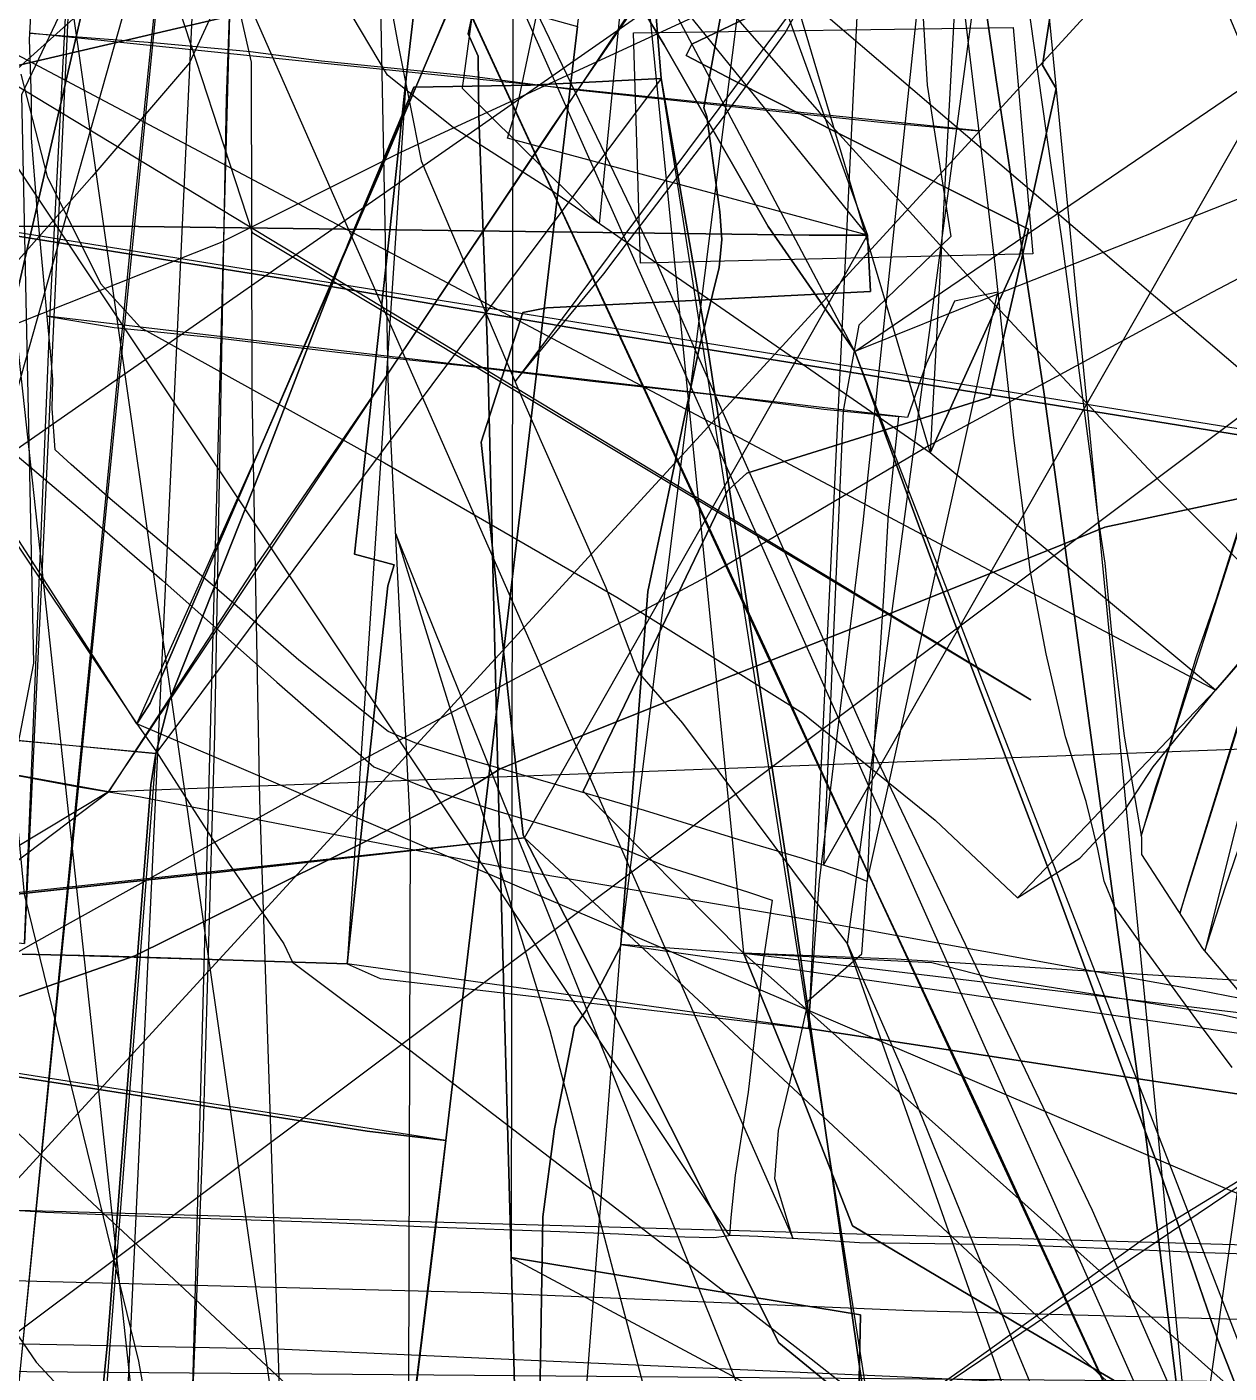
# Model space of a CAD drawing. Extents: x -6790 to 12600, y -1098 to 2171.
# Drawn here: x 516 to 570.3, y 414.8 to 475.7 of the extents above; entities that cross this region are included whole.
import ezdxf

# ---------------------------------------------------------------- set-up
doc = ezdxf.new("R2010")
doc.units = 0

msp = doc.modelspace()

# ---------------------------------------------------------------- linework, layer by layer
for points in [[(512.826, 603.156), (521.553, 590.679), (529.053, 580.282), (536.212, 570.021), (540.78, 563.816), (545.519, 557.237), (543.916, 548.885), (542.246, 538.965), (540.507, 527.783), (537.678, 511.965), (534.439, 493.693), (532.053, 479.307), (531.951, 476.614), (532.292, 459.194), (533.291, 439.451), (533.215, 414.421), (533.77, 381.466), (534.03, 365.156), (534.393, 340.483), (534.721, 307.918), (535.058, 282.576), (535.638, 276.341), (496.871, 633.345)], [(645.07, 623.544), (619.636, 624.856), (594.079, 626.046), (583.606, 617.125), (566.042, 608.419), (550.948, 600.617), (550.27, 598.214), (548.682, 589.741), (547.339, 582.902), (545.858, 574.093), (545.461, 571.986), (545.766, 569.339), (548.22, 553.029), (559.762, 473.276), (561.91, 459.181), (566.562, 425.185), (569.142, 404.274)], [(511.68, 617.552), (518.25, 605.561), (524.684, 593.61), (525.313, 592.748), (535.886, 578.261), (546.147, 563.961), (552.31, 555.811), (549.977, 544.363), (549.172, 540.414), (548.997, 539.557), (545.684, 523.44), (544.911, 519.466), (542.687, 508.031), (540.769, 498.165), (539.691, 492.622), (537.941, 484.626), (537.201, 481.243), (535.912, 475.354), (536.358, 474.342), (536.382, 471.633), (536.786, 461.128), (537.269, 441.404), (537.843, 420.058), (538.201, 406.722)], [(402.383, 300.312), (691.74, 615.583), (691.74, 615.583), (674.175, 597.931), (664.918, 584.615), (660.287, 575.584), (642.283, 550.749), (616.854, 523.63), (601.844, 505.542), (596.263, 500.852), (583.554, 494.052), (572.439, 489.643), (563.856, 485.985), (553.726, 479.654), (532.856, 469.993), (524.696, 465.912), (507.437, 459.065)], [(609.232, 67.739), (599.127, 614.126), (599.127, 614.126), (563.937, 558.686), (550.88, 538.296), (543.512, 527.466), (533.922, 511.905), (529.782, 506.158), (524.987, 498.379), (518.034, 477.455), (515.721, 472.594), (516.263, 446.923), (515.322, 441.984), (515.841, 436.473), (521.012, 415.377), (523.258, 402.75), (532.121, 376.816), (539.49, 355.173), (545.041, 343.698), (550.032, 329.285), (559.407, 309.975), (564.165, 296.774), (574.194, 279.889), (584.875, 254.888)], [(554.747, 407.086), (550.465, 436.78), (546.747, 461.042), (544.633, 473.335), (542.18, 503.481), (541.753, 508.792), (540.148, 528.738), (539.051, 543.352), (537.58, 561.372), (537.629, 564.813), (542.938, 579.921), (547.281, 592.52), (549.151, 598.298), (550.27, 598.214), (548.682, 589.741), (547.339, 582.902), (545.858, 574.093), (545.461, 571.986), (545.766, 569.339), (548.22, 553.029), (559.762, 473.276), (561.91, 459.181), (566.562, 425.185), (569.142, 404.274)], [(80.215, 153.149), (696.254, 582.599)], [(523.378, 411.467), (523.934, 425.472), (524.455, 443.692), (524.99, 472.44), (525.128, 476.147), (525.346, 482.034), (526.285, 503.882), (526.876, 513.164), (527.824, 519.717), (528.807, 526.517), (530.164, 536.411), (530.758, 540.739), (530.825, 550.586), (530.137, 551.224), (531.805, 552.011), (538.5, 554.055), (535.637, 556.838), (522.906, 568.017), (520.908, 569.64), (515.009, 579.847)], [(548.077, 561.432), (540.486, 540.744), (544.223, 540.167), (543.837, 537.09), (541.109, 515.375), (537.806, 515.602), (535.803, 505.392), (533.881, 494.562), (535.452, 493.507), (533.102, 473.369), (533.102, 473.369), (532.457, 467.291), (530.768, 451.839), (532.565, 451.36), (532.281, 450.413), (530.445, 433.33), (519.65, 433.673), (515.759, 433.766)], [(485.804, 466.735), (521.017, 466.656), (551.313, 466.263), (553.955, 466.263), (537.682, 470.636), (538.162, 472.238), (540.339, 482.555), (540.105, 485.151), (539.482, 491.444), (539.392, 492.534), (546.64, 507.199), (536.934, 515.031), (533.618, 517.706), (540.73, 523.905), (537.639, 530.552), (534.339, 537.856), (534.515, 538.817), (536.309, 546.65), (535.765, 547.082), (531.856, 552.64), (526.971, 560.056)], [(515.861, 434.243), (517.04, 463.112), (518.733, 495.726), (519.026, 498.71), (524.791, 519.184), (530.828, 540.946), (535.466, 557.698)], [(515.7, 473.53), (516.892, 468.902), (519.29, 464.077), (521.104, 462.089), (532.132, 455.972), (542.616, 449.892), (551.031, 444.652), (557.002, 439.828), (560.726, 436.313), (563.537, 438.11), (565.604, 440.327), (566.855, 442.236), (569.666, 445.698), (382.487, 544.958)], [(511.497, 458.29), (520.845, 444.317), (520.939, 444.183), (521.54, 445.104), (526.516, 456.684), (526.516, 456.684), (531.885, 469.023), (535.426, 477.404), (537.927, 483.152), (539.552, 486.889), (542.271, 493.137), (545.569, 501.079), (546.388, 503.082), (551.208, 514.065), (550.583, 514.6), (542.347, 521.164), (535.686, 526.475), (523.711, 535.802), (512.844, 544.385)], [(515.534, 456.284), (518.486, 453.783), (522.068, 450.677), (527.257, 446.062), (529.765, 443.876), (531.644, 442.238), (534.074, 441.253), (537.096, 440.274), (542.74, 438.608), (544.817, 437.741), (548.52, 436.588), (549.642, 436.203), (549.237, 433.46), (548.553, 427.531), (547.974, 423.778), (547.779, 421.867), (547.719, 421.058), (469.166, 538.908)], [(513.814, 456.296), (519.517, 480.981), (522.075, 491.824), (523.514, 497.745), (524.054, 500.263), (524.743, 504.14), (524.743, 504.14), (525.104, 505.73), (525.493, 511.614), (526.091, 512.753), (529.567, 521.387), (529.394, 521.422), (527.52, 521.318), (523.29, 520.93), (505.585, 523.298)], [(645.747, 519.254), (634.22, 503.094), (627.845, 494.34), (618.964, 482.144), (617.144, 480.052), (611.227, 474.21), (607.401, 470.455), (600.967, 466.58), (595.024, 463.471), (589.02, 460.812), (583.33, 458.392), (577.14, 455.871), (576.048, 455.485), (564.666, 453.058), (562.427, 452.146), (553.716, 448.665), (547.874, 446.379), (539.85, 443.171), (537.347, 442.146), (536.03, 441.318), (531.11, 438.788), (522.401, 434.464), (520.848, 433.699), (499.831, 426.334)], [(499.831, 426.334), (520.848, 433.699), (522.401, 434.464), (531.11, 438.788), (536.03, 441.318), (537.347, 442.146), (539.85, 443.171), (547.874, 446.379), (553.716, 448.665), (562.427, 452.146), (564.666, 453.058), (576.048, 455.485), (577.14, 455.871), (583.33, 458.392), (589.02, 460.812), (595.024, 463.471), (600.967, 466.58), (607.401, 470.455), (611.227, 474.21), (617.144, 480.052), (618.964, 482.144), (627.845, 494.34), (634.22, 503.094), (645.747, 519.254)], [(598.68, 247.917), (588.479, 292.382), (577.197, 340.298), (569.893, 371.319), (567.434, 381.889), (561.651, 405.507), (567.902, 407.295), (567.902, 407.295), (559.051, 426.575), (554.331, 436.675), (549.298, 447.659), (540, 467.638), (529.701, 489.972), (517.017, 517.321), (516.402, 517.444), (506.91, 519.306)], [(574.551, 404.215), (569.772, 416.337), (567.122, 424.048), (562.299, 437.169), (557.781, 449.03), (553.371, 460.999), (549.461, 466.647), (544.76, 474.863), (537.366, 487.096), (528.426, 506.878), (524.356, 515.785), (521.652, 516.391), (517.017, 517.321), (529.701, 489.972), (540, 467.638), (549.298, 447.659), (554.331, 436.675), (559.051, 426.575), (567.902, 407.295)], [(528.307, 371.378), (534.412, 421.245), (534.897, 425.344), (540.85, 475.693), (545.73, 514.498), (549.766, 513.163), (561.256, 509.953), (583.203, 503.164), (608.232, 495.954), (611.253, 495.083), (611.091, 494.346), (611.091, 494.346), (605.796, 455.062), (601.462, 424.351), (598.058, 401.115)], [(597.501, 394.692), (602.21, 423.981), (602.508, 425.073), (608.723, 443.886), (611.644, 453.002), (612.701, 456.298), (616.478, 468.082), (619.827, 478.645), (629.34, 506.953), (629.428, 507.216), (609.735, 508.063), (590.589, 509.017), (588.373, 509.121), (570.711, 509.954), (569.593, 510.01), (562.245, 510.38), (547.732, 511.061), (543.303, 511.277), (526.423, 512.1), (525.398, 512.29), (525.398, 512.29), (520.719, 466.655), (514.902, 407.194)], [(513.012, 443.678), (521.801, 442.842), (521.801, 442.842), (522.416, 445.245), (526.489, 455.541), (529.163, 462.498), (530.509, 465.958), (533.446, 472.95), (538.725, 473.038), (544.633, 473.335), (542.18, 503.481), (541.753, 508.792), (531.804, 508.888), (529.539, 508.881), (528.532, 508.975), (525.605, 509.248), (504.329, 511.376)], [(501.25, 508.077), (518.062, 506.204), (539.506, 503.553), (562.917, 499.68), (598.532, 493.626), (632.187, 487.888), (631.979, 486.05), (631.365, 483.932), (630.353, 479.529), (625.828, 460.314), (624.117, 452.405), (623.335, 449.046), (600.969, 452.391), (578.735, 455.939), (549.882, 460.599), (541.026, 462.002), (528.56, 464.133), (446.246, 477.305)], [(501.25, 508.077), (518.062, 506.204), (539.506, 503.553), (562.917, 499.68), (598.532, 493.626), (632.187, 487.888), (631.979, 486.05), (631.365, 483.932), (630.353, 479.529), (625.828, 460.314), (624.117, 452.405), (623.335, 449.046), (600.969, 452.391), (578.735, 455.939), (549.882, 460.599), (541.026, 462.002), (528.56, 464.133), (446.246, 477.305)], [(506.209, 107.577), (524.743, 504.14), (524.743, 504.14), (524.054, 500.263), (523.514, 497.745), (522.075, 491.824), (519.517, 480.981), (513.814, 456.296)], [(633.548, 391.5), (628.883, 415.49), (621.737, 452.398), (617.449, 473.768), (612.996, 498.178), (608.768, 498.712), (594.895, 497.025), (575.321, 494.301), (563.469, 492.437), (573.31, 468.927), (559.596, 463.499), (553.371, 460.999), (557.781, 449.03), (562.299, 437.169), (567.122, 424.048), (569.772, 416.337), (574.551, 404.215)], [(535.452, 493.507), (533.102, 473.369), (533.102, 473.369), (532.457, 467.291), (530.768, 451.839), (532.565, 451.36), (532.281, 450.413), (530.445, 433.33), (531.923, 432.67), (551.277, 430.403), (551.786, 437.083), (553.747, 453.272), (557.792, 491.504)], [(518.716, 493.268), (550.57, 420.932), (550.57, 420.932), (549.763, 423.621), (549.923, 425.793), (550.711, 429.067), (551.287, 431.666), (553.685, 433.779), (553.892, 436.476), (553.936, 437.058), (552.889, 437.49), (551.017, 438.091), (548.341, 438.866), (543.872, 440.261), (539.955, 441.401), (536.299, 442.464), (533.496, 443.32), (532.291, 443.828), (528.249, 447.05), (524.532, 450.298), (519.735, 454.34), (517.969, 455.89), (517.244, 456.558), (517.113, 458.431), (517.136, 459.737), (517.028, 460.999), (516.898, 462.418), (516.7, 464.558), (516.431, 467.464), (516.175, 470.659), (516.179, 472.426), (516.09, 475.104), (516.204, 477.246)], [(580.35, 481.686), (578.108, 461.165), (576.176, 443.882), (574.62, 430.106), (574.587, 426.85), (551.277, 430.403), (551.786, 437.083), (553.747, 453.272), (557.792, 491.504)], [(577.573, 486.529), (577.042, 473.477), (577.198, 460.938), (577.242, 457.441), (577.67, 455.166), (576.029, 453.003), (569.666, 445.698), (556.773, 456.415), (560.816, 465.307), (562.467, 472.891), (561.854, 473.943), (563.632, 485.529)], [(577.573, 486.529), (577.042, 473.477), (577.198, 460.938), (577.242, 457.441), (577.67, 455.166), (576.029, 453.003), (569.666, 445.698), (569.666, 445.698), (556.773, 456.415), (560.816, 465.307), (562.467, 472.891), (561.854, 473.943), (563.632, 485.529)], [(531.171, 483.369), (532.732, 474.921), (533.79, 469.624), (538.453, 458.635), (542.122, 450.339), (543.541, 446.551), (545.593, 444.209), (553.051, 434.216), (555.635, 428.306), (560.606, 416.052), (566.69, 401.46)], [(531.171, 483.369), (532.732, 474.921), (533.79, 469.624), (538.453, 458.635), (542.122, 450.339), (543.541, 446.551), (545.593, 444.209), (553.051, 434.216), (555.635, 428.306), (560.606, 416.052), (566.69, 401.46)], [(531.171, 483.369), (532.732, 474.921), (533.79, 469.624), (538.453, 458.635), (542.122, 450.339), (543.541, 446.551), (545.593, 444.209), (553.051, 434.216), (555.635, 428.306), (560.606, 416.052), (566.69, 401.46)], [(531.171, 483.369), (532.732, 474.921), (533.79, 469.624), (538.453, 458.635), (542.122, 450.339), (543.541, 446.551), (545.593, 444.209), (553.051, 434.216), (555.635, 428.306), (560.606, 416.052), (566.69, 401.46)], [(554.118, 412.778), (549.938, 416.203), (545.051, 425.961), (540.292, 435.463), (538.455, 439.024), (538.384, 439.161), (536.49, 456.899), (538.374, 462.768), (539.456, 462.967), (554.08, 463.719), (553.955, 466.263), (537.682, 470.636), (538.162, 472.238), (540.339, 482.555)], [(519.517, 480.981), (513.814, 456.296)], [(647.222, 429.58), (635.607, 431.859), (615.38, 435.722), (603.492, 437.823), (594.334, 439.734), (583.061, 441.986), (581.861, 431.878), (555.228, 433.546), (548.343, 433.81), (541.101, 441.14), (547.623, 454.712), (548.504, 455.505), (559.477, 458.943), (561.225, 466.522), (547.902, 473.249), (545.758, 474.38), (546.007, 474.894), (554.38, 478.904)], [(554.38, 478.904), (546.007, 474.894), (545.758, 474.38), (547.902, 473.249), (561.225, 466.522), (559.477, 458.943), (548.504, 455.505), (547.623, 454.712), (541.101, 441.14), (548.343, 433.81), (550.649, 428.199), (553.278, 421.487), (560.975, 416.919), (577.793, 407.063)], [(613.674, 408.744), (614.965, 415.031), (615.712, 418.757), (616.28, 420.943), (616.677, 422.851), (618.482, 429.525), (619.611, 433.893), (621.715, 442.091), (622.853, 446.975), (623.335, 449.046), (600.969, 452.391), (578.735, 455.939), (549.882, 460.599), (541.026, 462.002), (528.56, 464.133), (446.246, 477.305)], [(613.674, 408.744), (614.965, 415.031), (615.712, 418.757), (616.28, 420.943), (616.677, 422.851), (618.482, 429.525), (619.611, 433.893), (621.715, 442.091), (622.853, 446.975), (623.335, 449.046), (600.969, 452.391), (578.735, 455.939), (549.882, 460.599), (541.026, 462.002), (528.56, 464.133), (446.246, 477.305)], [(535.426, 477.404), (531.885, 469.023), (526.516, 456.684), (526.516, 456.684), (521.54, 445.104), (520.939, 444.183), (521.8, 442.949), (523.663, 440.039), (524.693, 438.446), (527.577, 434.236), (527.965, 433.404), (533.26, 429.442), (540.232, 424.098), (546.26, 419.467), (551.408, 415.476), (555.088, 412.571)], [(539.143, 413.678), (539.279, 421.901), (539.801, 425.868), (540.707, 430.487), (541.191, 431.158), (541.912, 432.424), (542.793, 434.101), (542.801, 434.209), (544.019, 450.151), (544.683, 453.296), (545.622, 457.742), (546.337, 461.129), (547.25, 464.798), (547.36, 466.057), (547.275, 467.317), (546.696, 471.617), (546.55, 472.013), (547.481, 477.135)], [(580.088, 428.776), (569.936, 431.03), (559.445, 432.708), (556.852, 433.369), (548.242, 433.793), (542.801, 434.209), (544.019, 450.151), (544.683, 453.296), (545.622, 457.742), (546.337, 461.129), (547.25, 464.798), (547.36, 466.057), (547.275, 467.317), (546.696, 471.617), (546.55, 472.013), (547.481, 477.135)], [(561.119, 477.299), (562.021, 470.888), (562.749, 465.886), (562.749, 465.886), (564.121, 455.452), (564.318, 453.707), (564.666, 451.434), (564.955, 448.445), (565.551, 443.618), (566.324, 439.038), (566.324, 438.269), (569.091, 434.023), (572.722, 429.72)], [(515.7, 473.53), (516.892, 468.902), (519.29, 464.077), (521.104, 462.089), (532.132, 455.972), (542.616, 449.892), (542.616, 449.892), (551.031, 444.652), (557.002, 439.828), (560.726, 436.313), (563.537, 438.11), (565.604, 440.327), (566.855, 442.236), (569.666, 445.698), (556.773, 456.415), (539.588, 468.336), (535.226, 471.116), (532.264, 473.491), (530.294, 476.798)], [(515.7, 473.53), (516.892, 468.902), (519.29, 464.077), (521.104, 462.089), (532.132, 455.972), (542.616, 449.892), (551.031, 444.652), (557.002, 439.828), (560.726, 436.313), (563.537, 438.11), (565.604, 440.327), (566.855, 442.236), (569.666, 445.698), (556.773, 456.415), (539.588, 468.336), (535.226, 471.116), (532.264, 473.491), (530.294, 476.798)], [(515.599, 411.723), (523.378, 411.467), (523.934, 425.472), (524.455, 443.692), (524.99, 472.44), (525.128, 476.147), (511.078, 472.892)], [(570.431, 428.641), (568.95, 430.618), (566.304, 434.251), (565.112, 435.916), (564.645, 437.063), (564.36, 438.51), (563.833, 440.661), (562.891, 443.588), (562.022, 447.337), (561.296, 451.131), (560.96, 453.923), (560.563, 457.105), (560.013, 462.105), (559.711, 464.933), (559.245, 468.871), (558.776, 472.668), (558.368, 476.187)], [(512.329, 436.132), (524.536, 437.455), (538.455, 439.024), (538.384, 439.161), (536.49, 456.899), (538.374, 462.768), (539.456, 462.967), (554.08, 463.719), (553.955, 466.263), (551.313, 466.263), (521.017, 466.656), (485.804, 466.735)], [(511.497, 458.29), (520.845, 444.317), (520.939, 444.183), (521.8, 442.949), (523.663, 440.039), (524.693, 438.446), (527.577, 434.236), (527.965, 433.404), (533.26, 429.442), (540.232, 424.098), (546.26, 419.467), (551.408, 415.476), (555.088, 412.571)], [(790.351, 451.29), (519.658, 441.107), (519.658, 441.107), (521.106, 440.87), (538.447, 437.522), (551.559, 435.287), (568.934, 432.136), (572.016, 431.534), (585.851, 432.219), (597.238, 432.405), (612.261, 433.32), (614.612, 433.437), (615.813, 433.578), (617.328, 433.363), (623.906, 433.431), (634.611, 433.924), (639.832, 434.09)], [(502.007, 444.358), (518.21, 441.345), (519.658, 441.107), (521.106, 440.87), (538.447, 437.522), (551.559, 435.287), (568.934, 432.136), (572.016, 431.534), (585.851, 432.219), (597.238, 432.405), (612.261, 433.32), (614.612, 433.437), (615.813, 433.578), (617.328, 433.363), (623.906, 433.431), (634.611, 433.924), (639.832, 434.09)], [(502.007, 444.358), (518.21, 441.345), (519.658, 441.107), (521.106, 440.87), (538.447, 437.522), (551.559, 435.287), (568.934, 432.136), (572.016, 431.534), (585.851, 432.219), (597.238, 432.405), (612.261, 433.32), (614.612, 433.437), (615.813, 433.578), (617.328, 433.363), (623.906, 433.431), (634.611, 433.924), (639.832, 434.09)], [(657.982, 385.665), (520.939, 444.183), (520.939, 444.183), (521.8, 442.949), (523.663, 440.039), (524.693, 438.446), (527.577, 434.236), (527.965, 433.404), (533.26, 429.442), (540.232, 424.098), (546.26, 419.467), (551.408, 415.476), (555.088, 412.571)], [(513.012, 443.678), (521.801, 442.842), (521.569, 441.426), (520.663, 429.839), (519.617, 416.225), (518.931, 409.389), (519.002, 406.998), (519.007, 406.844), (519.235, 406.036), (518.862, 400.837), (518.049, 383.027), (517.376, 373.321), (516.517, 359.087), (515.884, 346.163)], [(734.887, 412.669), (718.686, 415.645), (704.491, 418.402), (688.987, 421.418), (675.42, 424.134), (664.351, 426.222), (647.222, 429.58), (635.607, 431.859), (615.38, 435.722), (603.492, 437.823), (594.334, 439.734), (583.061, 441.986), (581.861, 431.878), (555.228, 433.546), (548.343, 433.81), (550.649, 428.199), (553.278, 421.487), (560.975, 416.919), (577.793, 407.063)], [(515.433, 357.215), (519.855, 356.837), (541.081, 355.374), (559.788, 354.074), (595.436, 351.422), (628.919, 349.195), (635.419, 348.53), (631.821, 351.293), (619.707, 361.431), (609.594, 369.969), (593.526, 383.353), (580.312, 394.421), (567.605, 403.289), (554.118, 412.778), (549.938, 416.203), (545.051, 425.961), (540.292, 435.463), (538.455, 439.024), (524.536, 437.455), (512.329, 436.132)], [(287.24, 438.483), (311.218, 433.538), (339.734, 427.717), (352.286, 424.97), (371.657, 421.195), (376.673, 420.361), (394.891, 419.129), (418.318, 418.066), (444.141, 417.853), (475.94, 416.947), (527.274, 415.938), (571.826, 413.941), (607.243, 413.317), (652.636, 411.505), (688.641, 410.354), (736.192, 409.18), (161.979, 414.081)], [(500.783, 438.102), (516.389, 415.333), (537.011, 393.162), (545.814, 384.112), (564.563, 373.361), (576.035, 370.903), (592.162, 367.56), (608.222, 366.544), (626.545, 364.577), (646.506, 359.234), (657.421, 357.989), (681.808, 357.956), (700.72, 356.153), (709.242, 355.235), (724.68, 351.827), (737.988, 346.025), (743.793, 340.511), (755.122, 322.264), (760.706, 311.421), (767.562, 302.083), (775.547, 284.905), (779.677, 258.397)], [(515.759, 433.766), (519.65, 433.673), (530.445, 433.33), (531.923, 432.67), (551.277, 430.403), (574.587, 426.85), (596.117, 421.746), (596.117, 421.746), (582.294, 389.664), (571.688, 364.968), (571.018, 363.304), (570.412, 361.812), (567.99, 352.229), (567.479, 350.683), (567.804, 350.399), (564.125, 340.275), (554.092, 312.65), (549.485, 311.046), (522.96, 302.371), (518.043, 301.002), (514.334, 298.662)], [(533.882, 318.726), (542.801, 434.209), (542.801, 434.209), (542.793, 434.101), (541.912, 432.424), (541.191, 431.158), (540.707, 430.487), (539.801, 425.868), (539.279, 421.901), (539.143, 413.678)], [(602.888, 414.679), (603.19, 422.729), (603.377, 425.51), (602.324, 425.522), (599.053, 425.81), (586.613, 427.539), (580.088, 428.776), (569.936, 431.03), (559.445, 432.708), (556.852, 433.369), (548.242, 433.793), (542.801, 434.209), (542.793, 434.101), (541.912, 432.424), (541.191, 431.158), (540.707, 430.487), (539.801, 425.868), (539.279, 421.901), (539.143, 413.678)], [(736.885, 415.93), (487.861, 422.973)], [(513.336, 422.338), (516.813, 422.104), (522.457, 421.877), (529.744, 421.644), (534.136, 421.449), (540.044, 421.231), (542.694, 421.134), (545.034, 421.011), (547.001, 420.962), (547.809, 421.07), (548.99, 421.017), (551.572, 420.878), (553.594, 420.736), (556.995, 420.693), (560.825, 420.628), (563.461, 420.529), (569.186, 420.281), (575.336, 420.089)], [(498.277, 419.536), (516.411, 418.994), (536.607, 418.473), (555.956, 417.664), (583.272, 416.936), (599.337, 416.677), (621.818, 415.897), (649.157, 415.244), (672.827, 414.804), (693.936, 414.075), (712.258, 413.601), (730.749, 413.198), (736.592, 413.093), (161.133, 417.801)]]:
    msp.add_lwpolyline(points)
for points in [[(599.747, 628.521), (599.344, 625.742), (599.051, 623.635), (596.81, 608.92), (592.94, 584.307), (589.051, 559.573), (594.695, 558.692), (588.196, 518.025), (573.715, 430.704), (562.29, 363.847), (599.747, 628.521)], [(496.762, 624.881), (502.788, 613.869), (513.54, 594.546), (516.074, 589.881), (524.028, 578.972), (533.142, 567.125), (539.521, 558.757), (537.533, 548.676), (533.225, 521.805), (531.568, 512.608), (527.674, 488.194), (525.602, 476.264), (526.099, 474.082), (526.127, 459.168), (526.475, 440.736), (527.481, 410.549), (496.762, 624.881)], [(678.44, 619.959), (660.663, 602.656), (631.589, 574.688), (620.533, 564.369), (597.763, 541.336), (590.004, 533.543), (583.552, 526.522), (571.695, 521.938), (538.583, 508.904), (514.165, 499.882), (498.596, 491.106), (485.562, 484.198), (477.737, 479.986), (476.99, 479.176), (444.117, 461.361), (417.02, 404.346), (400.729, 370.763), (678.44, 619.959)], [(569.142, 404.274), (566.562, 425.185), (561.91, 459.181), (559.762, 473.276), (548.22, 553.029), (545.766, 569.339), (545.461, 571.986), (545.858, 574.093), (547.339, 582.902), (548.682, 589.741), (550.27, 598.214), (569.142, 404.274)], [(455.274, 588.253), (453.651, 575.806), (453.513, 571.256), (452.971, 553.723), (452.234, 529.889), (451.108, 489.997), (449.823, 467.068), (485.804, 466.735), (521.017, 466.656), (551.313, 466.263), (553.955, 466.263), (455.274, 588.253)], [(553.955, 466.263), (537.682, 470.636), (538.162, 472.238), (540.339, 482.555), (540.105, 485.151), (539.482, 491.444), (539.392, 492.534), (546.64, 507.199), (536.934, 515.031), (533.618, 517.706), (540.73, 523.905), (537.639, 530.552), (534.339, 537.856), (534.515, 538.817), (536.309, 546.65), (535.765, 547.082), (531.856, 552.64), (526.971, 560.056), (524.8, 563.119), (520.811, 569.542), (516.15, 576.718), (511.281, 584.358), (510.816, 585.143), (553.955, 466.263)], [(384.549, 552.31), (396.304, 552.401), (428.268, 574.101), (435.642, 582.585), (445.71, 578.744), (466.859, 553.143), (489.396, 541.493), (516.337, 540.554), (523.849, 535.719), (532.178, 517.928), (522.338, 478.045), (526.141, 466.385), (561.332, 445.26), (384.549, 552.31)], [(538.025, 459.645), (542.033, 464.511), (543.191, 466.054), (547.392, 471.527), (550.207, 475.371), (554.309, 482.803), (555.538, 484.775), (560.439, 493.206), (563.269, 498.022), (568.799, 507.468), (571.843, 509.426), (577.532, 513.725), (588.34, 521.942), (598.393, 529.672), (603.602, 533.986), (607.849, 546.294), (612.213, 559.124), (538.025, 459.645)], [(548.343, 433.81), (541.101, 441.14), (547.623, 454.712), (548.504, 455.505), (559.477, 458.943), (561.225, 466.522), (547.902, 473.249), (545.758, 474.38), (546.007, 474.894), (554.38, 478.904), (558.298, 492.268), (553.407, 497.336), (554.127, 503.608), (554.509, 510.6), (550.499, 517.077), (541.877, 516.24), (546.518, 524.466), (546.68, 525.318), (545.24, 535.864), (544.271, 544.119), (544.08, 546.161), (538.586, 552.124), (536.28, 554.577), (548.343, 433.81)], [(509.902, 503.025), (509.393, 493.329), (509.39, 493.283), (509.173, 491.403), (509.018, 487.503), (510.232, 479.799), (511.078, 472.892), (525.128, 476.147), (525.346, 482.034), (526.285, 503.882), (526.876, 513.164), (523.596, 513.574), (522.445, 518.383), (520.242, 529.111), (519.456, 540.439), (514.712, 540.228), (514.043, 536.606), (512.53, 526.254), (512.366, 525.129), (510.467, 513.774), (509.902, 503.025)], [(565.768, 529.179), (560.837, 524.229), (560.28, 523.201), (553.294, 513.515), (544.615, 501.997), (536.239, 491.015), (532.082, 485.563), (531.517, 484.583), (531.171, 483.369), (532.732, 474.921), (533.79, 469.624), (538.453, 458.635), (542.122, 450.339), (543.541, 446.551), (545.593, 444.209), (553.051, 434.216), (565.768, 529.179)], [(479.025, 521.746), (476.965, 503.279), (477.058, 501.456), (474.519, 501.802), (474.569, 486.237), (474.826, 473.919), (474.924, 471.857), (474.421, 470.102), (472.389, 459.662), (471.998, 458.029), (471.833, 456.751), (470.598, 439.436), (493.798, 436.703), (515.861, 434.243), (517.04, 463.112), (518.733, 495.726), (508.134, 496.902), (511.462, 518.313), (486.991, 520.911), (481.13, 521.54), (479.025, 521.746)], [(449.347, 519.81), (453.67, 519.404), (461.096, 518.769), (464.596, 518.47), (480.657, 517.099), (498.831, 515.608), (517.182, 514.104), (518.948, 514.171), (525.231, 512.322), (525.398, 512.29), (520.719, 466.655), (514.902, 407.194), (511.622, 408.684), (498.924, 414.491), (479.56, 423.32), (452.199, 435.79), (426.19, 447.318), (441.981, 471.246), (452.782, 487.366), (452.375, 487.607), (450.321, 507.566), (449.347, 519.81)], [(517.017, 517.321), (529.701, 489.972), (540, 467.638), (549.298, 447.659), (554.331, 436.675), (559.051, 426.575), (567.902, 407.295), (517.017, 517.321)], [(520.501, 516.622), (533.149, 488.501), (544.044, 465.871), (554.049, 443.241), (564.102, 422.201), (573.593, 400.553), (577.007, 392.511), (579.344, 387.555), (581.823, 381.009), (585.657, 369.6), (591.501, 353.563), (598.468, 330.652), (600.619, 322.657), (605.107, 317.935), (609.128, 309.425), (616.282, 294.977), (620.957, 285.673), (633.254, 262.155), (639.753, 248.595), (643.354, 240.694), (647.842, 230.641), (520.501, 516.622)], [(524.356, 515.785), (528.426, 506.878), (537.366, 487.096), (544.76, 474.863), (549.461, 466.647), (553.371, 460.999), (524.356, 515.785)], [(553.371, 460.999), (549.461, 466.647), (544.76, 474.863), (537.366, 487.096), (528.426, 506.878), (524.356, 515.785), (524.918, 515.659), (534.884, 513.6), (549.977, 510.38), (561.286, 508.076), (578.149, 504.642), (591.914, 501.865), (602.645, 499.616), (608.206, 498.783), (608.768, 498.712), (594.895, 497.025), (575.321, 494.301), (563.469, 492.437), (573.31, 468.927), (559.596, 463.499), (553.371, 460.999)], [(533.102, 473.369), (535.452, 493.507), (533.881, 494.562), (535.803, 505.392), (537.806, 515.602), (533.102, 473.369)], [(595.94, 514.835), (592.692, 504.211), (591.077, 498.313), (589.599, 493.35), (575.501, 494.277), (568.091, 494.299), (567.574, 492.951), (561.026, 492.179), (557.88, 487.892), (556.085, 482.39), (556.644, 473.035), (557.712, 466.194), (553.562, 462.187), (552.847, 458.313), (552.195, 443.46), (551.953, 437.79), (595.94, 514.835)], [(525.398, 512.29), (520.719, 466.655), (514.902, 407.194), (525.398, 512.29)], [(556.773, 456.415), (539.588, 468.336), (535.226, 471.116), (532.264, 473.491), (530.294, 476.798), (530.305, 480.388), (530.626, 485.287), (532.127, 492.456), (534.218, 497.99), (537.269, 505.46), (540.249, 512.165), (556.773, 456.415)], [(540.249, 512.165), (541.686, 511.706), (546.098, 510.297), (553.1, 507.593), (553.748, 507.342), (559.433, 504.904), (565.285, 502.526), (563.901, 495.606), (563.826, 486.794), (563.632, 485.529), (561.854, 473.943), (562.467, 472.891), (560.816, 465.307), (556.773, 456.415), (539.588, 468.336), (535.226, 471.116), (532.264, 473.491), (530.294, 476.798), (530.305, 480.388), (530.626, 485.287), (532.127, 492.456), (534.218, 497.99), (537.269, 505.46), (540.249, 512.165)], [(540.249, 512.165), (541.686, 511.706), (546.098, 510.297), (553.1, 507.593), (553.748, 507.342), (559.433, 504.904), (565.285, 502.526), (563.901, 495.606), (563.826, 486.794), (563.632, 485.529), (561.854, 473.943), (562.467, 472.891), (560.816, 465.307), (556.773, 456.415), (539.588, 468.336), (535.226, 471.116), (532.264, 473.491), (530.294, 476.798), (530.305, 480.388), (530.626, 485.287), (532.127, 492.456), (534.218, 497.99), (537.269, 505.46), (540.249, 512.165)], [(546.098, 510.297), (543.181, 501.138), (539.665, 492.783), (538.457, 483.28), (536.204, 477.143), (535.639, 472.894), (541.841, 466.773), (546.098, 510.297)], [(551.277, 430.403), (551.786, 437.083), (553.747, 453.272), (557.792, 491.504), (554.054, 491.609), (555.094, 510.228), (551.277, 430.403)], [(529.539, 508.881), (530.278, 506.785), (531.181, 504.315), (530.602, 500.449), (529.018, 493.908), (526.582, 483.638), (525.56, 478.92), (523.312, 474.048), (518.9, 468.887), (512.53, 461.699), (511.917, 460.081), (511.73, 458.412), (511.406, 455.67), (511.521, 453.779), (511.421, 451.879), (511.286, 445.529), (511.167, 443.807), (529.539, 508.881)], [(544.633, 473.335), (542.18, 503.481), (541.753, 508.792), (544.633, 473.335)], [(556.773, 456.415), (560.816, 465.307), (562.467, 472.891), (561.854, 473.943), (563.632, 485.529), (563.826, 486.794), (563.901, 495.606), (565.285, 502.526), (559.433, 504.904), (556.773, 456.415)], [(401.668, 446.218), (403.159, 468.245), (405.216, 500.288), (404.507, 501.081), (404.663, 502.105), (407.075, 501.45), (487.353, 485.987), (538.142, 476.443), (540.85, 475.693), (534.897, 425.344), (531.349, 425.763), (518.444, 427.768), (463.27, 436.339), (401.668, 446.218)], [(551.224, 501.284), (551.169, 500.851), (550.564, 498.956), (550.957, 497.641), (551.162, 492.879), (551.003, 489.905), (549.476, 487.361), (548.982, 486.538), (548.816, 484.221), (547.481, 477.135), (546.55, 472.013), (546.696, 471.617), (547.275, 467.317), (547.36, 466.057), (547.25, 464.798), (546.337, 461.129), (545.622, 457.742), (544.683, 453.296), (544.019, 450.151), (542.801, 434.209), (551.224, 501.284)], [(608.768, 498.712), (594.895, 497.025), (575.321, 494.301), (563.469, 492.437), (573.31, 468.927), (559.596, 463.499), (553.371, 460.999), (608.768, 498.712)], [(515.861, 434.243), (517.04, 463.112), (518.733, 495.726), (515.861, 434.243)], [(569.193, 433.902), (570.115, 436.759), (571.135, 439.766), (572.4, 443.477), (573.396, 446.544), (574.639, 449.994), (575.869, 453.812), (576.743, 456.475), (577.607, 458.914), (578.503, 461.492), (579.925, 465.776), (581.301, 470), (583.164, 475.52), (584.005, 477.975), (583.701, 478.173), (580.776, 479.102), (579.283, 479.623), (579.957, 481.252), (580.827, 483.797), (581.583, 486.214), (582.314, 488.344), (584.138, 493.501), (584.266, 494.257), (569.193, 433.902)], [(555.457, 488.705), (571.512, 492.807), (575.081, 479.537), (577.71, 469.974), (580.857, 458.53), (582.743, 449.426), (582.789, 447.104), (581.583, 436.521), (576.986, 429.313), (574.451, 425.801), (566.373, 420.853), (558.248, 415.02), (553.514, 411.675), (553.633, 417.464), (537.843, 420.058), (537.269, 441.404), (536.786, 461.128), (536.382, 471.633), (536.358, 474.342), (535.912, 475.354), (537.201, 481.243), (537.941, 484.626), (555.457, 488.705)], [(491.006, 490.674), (500.697, 474.745), (507.093, 464.748), (511.497, 458.29), (520.845, 444.317), (520.939, 444.183), (491.006, 490.674)], [(539.552, 486.889), (537.927, 483.152), (535.426, 477.404), (531.885, 469.023), (526.516, 456.684), (539.552, 486.889)], [(539.552, 486.889), (540.699, 486.113), (547.103, 477.142), (551.78, 471.794), (558.864, 464.015), (567.083, 455.218), (577.362, 444.846), (587.062, 434.845), (596.739, 426.071), (607.204, 416.81), (618.617, 406.276), (622.229, 411.648), (637.578, 400.697), (649.306, 391.873), (657.982, 385.665), (539.552, 486.889)], [(537.843, 420.058), (537.269, 441.404), (536.786, 461.128), (536.382, 471.633), (536.358, 474.342), (535.912, 475.354), (537.201, 481.243), (537.941, 484.626), (537.843, 420.058)], [(548.002, 483.505), (546.072, 480.438), (539.649, 471.083), (532.273, 460.003), (526.348, 451.36), (519.658, 441.107), (548.002, 483.505)], [(603.545, 482.652), (586.04, 472.889), (578.155, 468.198), (569.512, 463.664), (556.692, 456.718), (546.663, 450.799), (531.252, 442.603), (516.221, 434.227), (511.709, 431.658), (488.952, 419.304), (477.824, 413.689), (476.497, 411.851), (461.183, 394.665), (451.041, 383.537), (444.133, 375.88), (441.308, 361.076), (603.545, 482.652)], [(417.829, 482.103), (427.925, 480.224), (446.246, 477.305), (528.56, 464.133), (541.026, 462.002), (549.882, 460.599), (578.735, 455.939), (600.969, 452.391), (623.335, 449.046), (417.829, 482.103)], [(417.829, 482.103), (427.925, 480.224), (446.246, 477.305), (528.56, 464.133), (541.026, 462.002), (549.882, 460.599), (578.735, 455.939), (600.969, 452.391), (623.335, 449.046), (417.829, 482.103)], [(428.18, 481.577), (440.926, 480.13), (450.201, 479.317), (462.766, 471.688), (469.672, 466.951), (479.362, 458.652), (487.878, 451.638), (500.685, 439.861), (516.599, 424.695), (529.112, 412.998), (540.435, 402.049), (548.664, 394.126), (549.378, 391.066), (552.03, 377.023), (554.648, 363.32), (558.831, 356.995), (563.34, 349.299), (428.18, 481.577)], [(579.283, 479.623), (578.653, 477.578), (577.757, 474.95), (576.398, 470.612), (574.848, 465.889), (572.982, 460.165), (571.752, 456.2), (570.508, 452.38), (569.703, 449.809), (568.8, 447.203), (568.287, 445.5), (567.535, 443.006), (566.952, 441.27), (566.311, 439.117), (579.283, 479.623)], [(581.571, 478.85), (579.464, 471.953), (578.751, 469.618), (577.842, 466.83), (576.672, 463.238), (575.964, 460.986), (575.086, 458.19), (573.822, 453.932), (571.909, 448.13), (568.442, 436.884), (568.06, 435.605), (581.571, 478.85)], [(523.378, 411.467), (523.934, 425.472), (524.455, 443.692), (524.99, 472.44), (525.128, 476.147), (523.378, 411.467)], [(516.105, 475.39), (521.835, 474.949), (526.078, 474.563), (529.275, 474.136), (535.978, 473.457), (540.529, 472.854), (545.475, 472.332), (549.387, 471.903), (554.686, 471.347), (558.984, 470.979), (516.105, 475.39)], [(543.377, 475.395), (560.534, 475.642), (561.418, 465.419), (543.696, 464.995), (543.377, 475.395)], [(543.377, 475.395), (560.534, 475.642), (561.418, 465.419), (543.696, 464.995), (543.377, 475.395)], [(555.111, 406.281), (554.747, 407.086), (550.465, 436.78), (546.747, 461.042), (544.633, 473.335), (538.725, 473.038), (533.446, 472.95), (530.509, 465.958), (529.163, 462.498), (526.489, 455.541), (522.416, 445.245), (521.801, 442.842), (521.569, 441.426), (520.663, 429.839), (519.617, 416.225), (518.931, 409.389), (519.002, 406.998), (521.221, 406.885), (532.484, 406.721), (544.759, 406.442), (554.157, 406.227), (555.111, 406.281)], [(521.801, 442.842), (522.416, 445.245), (526.489, 455.541), (529.163, 462.498), (530.509, 465.958), (533.446, 472.95), (538.725, 473.038), (544.633, 473.335), (521.801, 442.842)], [(530.445, 433.33), (532.281, 450.413), (532.565, 451.36), (530.768, 451.839), (532.457, 467.291), (533.102, 473.369), (530.445, 433.33)], [(544.633, 473.335), (546.747, 461.042), (550.465, 436.78), (554.747, 407.086), (555.111, 406.281), (544.633, 473.335)], [(553.955, 466.263), (554.08, 463.719), (539.456, 462.967), (538.374, 462.768), (536.49, 456.899), (538.384, 439.161), (538.455, 439.024), (553.955, 466.263)], [(559.844, 463.685), (557.877, 463.273), (556.601, 460.444), (555.752, 458.023), (555.344, 458.071), (554.888, 453.659), (554.679, 450.194), (554.358, 445.02), (554.079, 440.534), (553.936, 437.058), (559.844, 463.685)], [(516.882, 462.595), (519.906, 462.085), (524.562, 461.618), (530.009, 460.968), (535.823, 460.346), (541.385, 459.68), (546.928, 459.064), (551.971, 458.399), (555.344, 458.071), (516.882, 462.595)], [(553.371, 460.999), (557.781, 449.03), (562.299, 437.169), (567.122, 424.048), (569.772, 416.337), (574.551, 404.215), (583.046, 385.653), (583.915, 383.612), (588.461, 369.118), (592.541, 355.695), (595.46, 346.158), (600.553, 330.019), (602.972, 323.3), (603.387, 321.864), (605.397, 323.108), (610.749, 312.873), (553.371, 460.999)], [(526.516, 456.684), (521.54, 445.104), (520.939, 444.183), (526.516, 456.684)], [(569.666, 445.698), (576.029, 453.003), (577.67, 455.166), (569.666, 445.698)], [(532.631, 452.76), (539.589, 430.32), (544.161, 412.976), (551.12, 388.699), (553.471, 381.004), (562.838, 360.376), (573.921, 335.969), (578.715, 324.767), (582.509, 316.062), (590.544, 299.297), (595.182, 288.038), (606.551, 263.899), (615.79, 243.595), (621.246, 230.977), (622.764, 228.306), (532.631, 452.76)], [(468.781, 450.361), (479.602, 448.504), (502.007, 444.358), (518.21, 441.345), (519.658, 441.107), (468.781, 450.361)], [(397.809, 393.148), (401.668, 446.218), (463.27, 436.339), (518.444, 427.768), (531.349, 425.763), (534.897, 425.344), (534.412, 421.245), (528.307, 371.378), (528.28, 371.095), (469.579, 380.96), (397.809, 393.148)], [(401.668, 446.218), (463.27, 436.339), (518.444, 427.768), (531.349, 425.763), (534.897, 425.344), (401.668, 446.218)], [(560.726, 436.313), (563.537, 438.11), (565.604, 440.327), (566.855, 442.236), (569.666, 445.698), (560.726, 436.313)], [(511.167, 443.807), (513.012, 443.678), (521.801, 442.842), (511.167, 443.807)], [(519.002, 406.998), (518.931, 409.389), (519.617, 416.225), (520.663, 429.839), (521.569, 441.426), (521.801, 442.842), (519.002, 406.998)], [(750.827, 409.55), (734.887, 412.669), (718.686, 415.645), (704.491, 418.402), (688.987, 421.418), (675.42, 424.134), (664.351, 426.222), (647.222, 429.58), (635.607, 431.859), (615.38, 435.722), (603.492, 437.823), (594.334, 439.734), (583.061, 441.986), (581.861, 431.878), (555.228, 433.546), (548.343, 433.81), (750.827, 409.55)], [(519.658, 441.107), (505.038, 432.3), (493.884, 425.769), (484.021, 420.075), (482.985, 419.502), (471.062, 414.36), (455.611, 407.602), (456.976, 393.719), (519.658, 441.107)], [(538.455, 439.024), (524.536, 437.455), (512.329, 436.132), (501.778, 435.078), (538.455, 439.024)], [(538.455, 439.024), (540.292, 435.463), (545.051, 425.961), (549.938, 416.203), (554.118, 412.778), (567.605, 403.289), (580.312, 394.421), (593.526, 383.353), (609.594, 369.969), (619.707, 361.431), (631.821, 351.293), (635.419, 348.53), (538.455, 439.024)], [(515.759, 433.766), (519.65, 433.673), (530.445, 433.33), (515.759, 433.766)], [(603.377, 425.51), (602.324, 425.522), (599.053, 425.81), (586.613, 427.539), (580.088, 428.776), (569.936, 431.03), (559.445, 432.708), (556.852, 433.369), (548.242, 433.793), (542.801, 434.209), (603.377, 425.51)], [(641.038, 351.09), (638.156, 353.664), (609.934, 378.641), (580.864, 404.592), (578.748, 406.637), (577.793, 407.063), (560.975, 416.919), (553.278, 421.487), (550.649, 428.199), (548.343, 433.81), (641.038, 351.09)], [(553.051, 434.216), (555.635, 428.306), (560.606, 416.052), (566.69, 401.46), (566.773, 400.286), (571.099, 386.513), (576.88, 368.901), (583.405, 348.615), (585.347, 342.518), (553.051, 434.216)], [(530.445, 433.33), (531.923, 432.67), (551.277, 430.403), (530.445, 433.33)], [(534.897, 425.344), (534.412, 421.245), (528.307, 371.378), (528.28, 371.095), (534.897, 425.344)], [(585.296, 389.427), (585.013, 395.792), (585.321, 397.928), (586.144, 412.386), (583.803, 416.45), (586.016, 425.172), (574.451, 425.801), (566.373, 420.853), (558.248, 415.02), (553.514, 411.675), (553.467, 403.023), (555.752, 396.117), (558.087, 389.739), (578.299, 389.401), (585.296, 389.427)], [(574.451, 425.801), (566.373, 420.853), (558.248, 415.02), (553.514, 411.675), (574.451, 425.801)], [(553.514, 411.675), (553.633, 417.464), (537.843, 420.058), (553.514, 411.675)], [(550.865, 404.004), (538.201, 406.722), (537.843, 420.058), (553.633, 417.464), (553.514, 411.675), (553.467, 403.023), (550.865, 404.004)]]:
    msp.add_lwpolyline(points, close=True)

doc.saveas('drawing.dxf')
